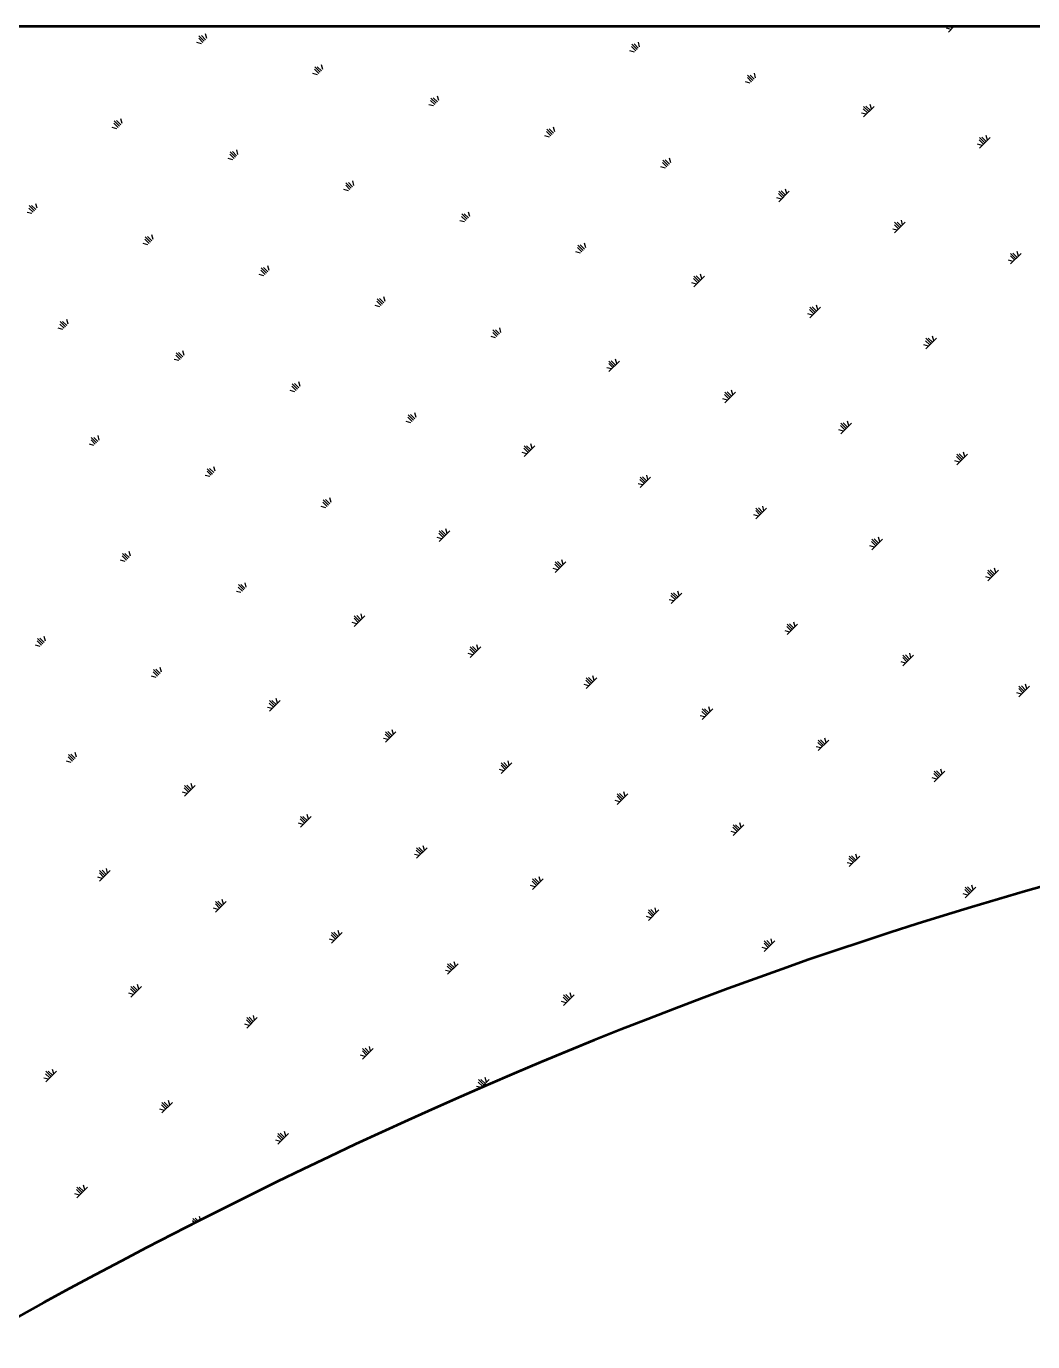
# Model space of a CAD drawing. Extents: x 40372685 to 40373131, y 3431137 to 3431353.
# Drawn here: x 40373109.699 to 40373112.371, y 3431342.739 to 3431346.231 of the extents above; entities that cross this region are included whole.
import ezdxf

# ---------------------------------------------------------------- set-up
doc = ezdxf.new("R2010")
doc.units = 0
doc.header["$LTSCALE"] = 0.5
doc.layers.add('PUB_TITLE', color=4, linetype='CONTINUOUS')

msp = doc.modelspace()

# ---------------------------------------------------------------- linework, layer by layer
at = {"layer": 'PUB_TITLE', "color": 4}
for p, q in [((40373110.1787, 3431346.1988), (40373110.1754, 3431346.2111)), ((40373112.1548, 3431346.223), (40373112.1424, 3431346.2263)), ((40373112.1477, 3431346.2159), (40373112.163, 3431346.2312)), ((40373112.1583, 3431346.2265), (40373112.1536, 3431346.2312)), ((40373112.1618, 3431346.23), (40373112.1607, 3431346.2312)), ((40373110.1646, 3431346.1847), (40373110.1523, 3431346.188)), ((40373110.1682, 3431346.1882), (40373110.1569, 3431346.1995)), ((40373110.1717, 3431346.1917), (40373110.1576, 3431346.2058)), ((40373110.1752, 3431346.1953), (40373110.1639, 3431346.2065)), ((40373111.3172, 3431346.1661), (40373111.3059, 3431346.1774)), ((40373111.3207, 3431346.1696), (40373111.3066, 3431346.1837)), ((40373111.3242, 3431346.1731), (40373111.3129, 3431346.1844)), ((40373111.3277, 3431346.1767), (40373111.3244, 3431346.189)), ((40373111.3136, 3431346.1626), (40373111.3013, 3431346.1659)), ((40373110.476, 3431346.1057), (40373110.4648, 3431346.117)), ((40373110.4796, 3431346.1092), (40373110.4655, 3431346.1233)), ((40373110.4831, 3431346.1128), (40373110.4718, 3431346.124)), ((40373110.4866, 3431346.1163), (40373110.4833, 3431346.1286)), ((40373111.6356, 3431346.0942), (40373111.6323, 3431346.1065)), ((40373110.4725, 3431346.1022), (40373110.4602, 3431346.1055)), ((40373111.6215, 3431346.0801), (40373111.6092, 3431346.0834)), ((40373111.625, 3431346.0836), (40373111.6138, 3431346.0949)), ((40373111.6286, 3431346.0871), (40373111.6145, 3431346.1012)), ((40373111.6321, 3431346.0907), (40373111.6208, 3431346.1019)), ((40373110.7874, 3431346.0267), (40373110.7733, 3431346.0408)), ((40373110.791, 3431346.0303), (40373110.7797, 3431346.0415)), ((40373110.7945, 3431346.0338), (40373110.7912, 3431346.0461)), ((40373110.7804, 3431346.0197), (40373110.7681, 3431346.023)), ((40373110.7839, 3431346.0232), (40373110.7726, 3431346.0345)), ((40373111.9329, 3431346.0011), (40373111.9216, 3431346.0124)), ((40373111.9364, 3431346.0046), (40373111.9223, 3431346.0187)), ((40373111.9223, 3431345.9906), (40373111.9505, 3431346.0187)), ((40373111.9399, 3431346.0082), (40373111.9287, 3431346.0194)), ((40373111.9435, 3431346.0117), (40373111.9402, 3431346.024)), ((40373109.9428, 3431345.9628), (40373109.9315, 3431345.9741)), ((40373109.9463, 3431345.9664), (40373109.9322, 3431345.9804)), ((40373109.9498, 3431345.9699), (40373109.9386, 3431345.9811)), ((40373109.9534, 3431345.9734), (40373109.9501, 3431345.9857)), ((40373111.9294, 3431345.9976), (40373111.9171, 3431346.0009)), ((40373109.9393, 3431345.9593), (40373109.927, 3431345.9626)), ((40373111.0883, 3431345.9372), (40373111.0759, 3431345.9405)), ((40373111.0918, 3431345.9407), (40373111.0805, 3431345.952)), ((40373111.0953, 3431345.9443), (40373111.0812, 3431345.9583)), ((40373111.0988, 3431345.9478), (40373111.0876, 3431345.959)), ((40373111.1023, 3431345.9513), (40373111.099, 3431345.9636)), ((40373112.2443, 3431345.9221), (40373112.2302, 3431345.9362)), ((40373112.2302, 3431345.9081), (40373112.2584, 3431345.9362)), ((40373112.2478, 3431345.9257), (40373112.2366, 3431345.9369)), ((40373112.2513, 3431345.9292), (40373112.248, 3431345.9415)), ((40373110.2542, 3431345.8839), (40373110.2401, 3431345.8979)), ((40373110.2577, 3431345.8874), (40373110.2464, 3431345.8987)), ((40373110.2612, 3431345.8909), (40373110.2579, 3431345.9032)), ((40373112.2373, 3431345.9151), (40373112.2249, 3431345.9184)), ((40373112.2408, 3431345.9186), (40373112.2295, 3431345.9299)), ((40373110.2471, 3431345.8768), (40373110.2348, 3431345.8801)), ((40373110.2507, 3431345.8803), (40373110.2394, 3431345.8916)), ((40373111.3997, 3431345.8582), (40373111.3884, 3431345.8695)), ((40373111.4032, 3431345.8618), (40373111.3891, 3431345.8758)), ((40373111.4067, 3431345.8653), (40373111.3954, 3431345.8765)), ((40373111.4102, 3431345.8688), (40373111.4069, 3431345.8811)), ((40373111.3961, 3431345.8547), (40373111.3838, 3431345.858)), ((40373110.555, 3431345.7943), (40373110.5427, 3431345.7976)), ((40373110.5585, 3431345.7978), (40373110.5473, 3431345.8091)), ((40373110.5621, 3431345.8014), (40373110.548, 3431345.8155)), ((40373110.5656, 3431345.8049), (40373110.5543, 3431345.8162)), ((40373110.5691, 3431345.8084), (40373110.5658, 3431345.8207)), ((40373111.711, 3431345.7793), (40373111.697, 3431345.7933)), ((40373111.697, 3431345.7652), (40373111.7251, 3431345.7933)), ((40373111.7146, 3431345.7828), (40373111.7033, 3431345.7941)), ((40373111.7181, 3431345.7863), (40373111.7148, 3431345.7986)), ((40373109.728, 3431345.748), (40373109.7247, 3431345.7603)), ((40373111.704, 3431345.7722), (40373111.6917, 3431345.7755)), ((40373111.7075, 3431345.7757), (40373111.6963, 3431345.787)), ((40373109.7139, 3431345.7339), (40373109.7016, 3431345.7372)), ((40373109.7174, 3431345.7375), (40373109.7061, 3431345.7487)), ((40373109.7209, 3431345.741), (40373109.7068, 3431345.7551)), ((40373109.7245, 3431345.7445), (40373109.7132, 3431345.7558)), ((40373110.8664, 3431345.7154), (40373110.8551, 3431345.7266)), ((40373110.8699, 3431345.7189), (40373110.8558, 3431345.733)), ((40373110.8734, 3431345.7224), (40373110.8622, 3431345.7337)), ((40373110.877, 3431345.7259), (40373110.8737, 3431345.7382)), ((40373110.8629, 3431345.7118), (40373110.8506, 3431345.7151)), ((40373112.0119, 3431345.6897), (40373111.9996, 3431345.693)), ((40373112.0154, 3431345.6932), (40373112.0041, 3431345.7045)), ((40373112.0189, 3431345.6968), (40373112.0048, 3431345.7109)), ((40373112.0048, 3431345.6827), (40373112.033, 3431345.7109)), ((40373112.0224, 3431345.7003), (40373112.0112, 3431345.7116)), ((40373112.026, 3431345.7038), (40373112.0227, 3431345.7161)), ((40373110.0218, 3431345.6514), (40373110.0094, 3431345.6547)), ((40373110.0253, 3431345.655), (40373110.014, 3431345.6662)), ((40373110.0288, 3431345.6585), (40373110.0147, 3431345.6726)), ((40373110.0323, 3431345.662), (40373110.0211, 3431345.6733)), ((40373110.0358, 3431345.6655), (40373110.0325, 3431345.6778)), ((40373111.1848, 3431345.6434), (40373111.1815, 3431345.6557)), ((40373111.1708, 3431345.6293), (40373111.1584, 3431345.6326)), ((40373111.1743, 3431345.6329), (40373111.163, 3431345.6441)), ((40373111.1778, 3431345.6364), (40373111.1637, 3431345.6505)), ((40373111.1813, 3431345.6399), (40373111.1701, 3431345.6512)), ((40373112.3233, 3431345.6108), (40373112.312, 3431345.622)), ((40373112.3268, 3431345.6143), (40373112.3127, 3431345.6284)), ((40373112.3127, 3431345.6002), (40373112.3409, 3431345.6284)), ((40373112.3303, 3431345.6178), (40373112.319, 3431345.6291)), ((40373112.3338, 3431345.6213), (40373112.3305, 3431345.6336)), ((40373110.3332, 3431345.5725), (40373110.3219, 3431345.5837)), ((40373110.3367, 3431345.576), (40373110.3226, 3431345.5901)), ((40373110.3402, 3431345.5795), (40373110.3289, 3431345.5908)), ((40373110.3437, 3431345.583), (40373110.3404, 3431345.5953)), ((40373112.3198, 3431345.6072), (40373112.3074, 3431345.6105)), ((40373110.3296, 3431345.5689), (40373110.3173, 3431345.5722)), ((40373111.4786, 3431345.5468), (40373111.4663, 3431345.5501)), ((40373111.4821, 3431345.5504), (40373111.4709, 3431345.5616)), ((40373111.4857, 3431345.5539), (40373111.4716, 3431345.568)), ((40373111.4716, 3431345.5398), (40373111.4998, 3431345.568)), ((40373111.4892, 3431345.5574), (40373111.4779, 3431345.5687)), ((40373111.4927, 3431345.5609), (40373111.4894, 3431345.5732)), ((40373110.6516, 3431345.5005), (40373110.6483, 3431345.5129)), ((40373110.6375, 3431345.4865), (40373110.6252, 3431345.4898)), ((40373110.641, 3431345.49), (40373110.6298, 3431345.5012)), ((40373110.6445, 3431345.4935), (40373110.6305, 3431345.5076)), ((40373110.6481, 3431345.497), (40373110.6368, 3431345.5083)), ((40373111.79, 3431345.4679), (40373111.7788, 3431345.4791)), ((40373111.7935, 3431345.4714), (40373111.7795, 3431345.4855)), ((40373111.7795, 3431345.4573), (40373111.8076, 3431345.4855)), ((40373111.7971, 3431345.4749), (40373111.7858, 3431345.4862)), ((40373111.8006, 3431345.4784), (40373111.7973, 3431345.4907)), ((40373109.8034, 3431345.4331), (40373109.7893, 3431345.4472)), ((40373109.8069, 3431345.4366), (40373109.7957, 3431345.4479)), ((40373109.8105, 3431345.4401), (40373109.8072, 3431345.4525)), ((40373111.7865, 3431345.4643), (40373111.7742, 3431345.4676)), ((40373109.7964, 3431345.4261), (40373109.7841, 3431345.4294)), ((40373109.7999, 3431345.4296), (40373109.7886, 3431345.4409)), ((40373110.9489, 3431345.4075), (40373110.9376, 3431345.4187)), ((40373110.9524, 3431345.411), (40373110.9383, 3431345.4251)), ((40373110.9559, 3431345.4145), (40373110.9447, 3431345.4258)), ((40373110.9595, 3431345.418), (40373110.9562, 3431345.4304)), ((40373112.1085, 3431345.3959), (40373112.1052, 3431345.4083)), ((40373110.9454, 3431345.404), (40373110.9331, 3431345.4073)), ((40373112.0944, 3431345.3819), (40373112.0821, 3431345.3852)), ((40373112.0979, 3431345.3854), (40373112.0866, 3431345.3966)), ((40373112.1014, 3431345.3889), (40373112.0873, 3431345.403)), ((40373112.0873, 3431345.3748), (40373112.1155, 3431345.403)), ((40373112.1049, 3431345.3924), (40373112.0937, 3431345.4037)), ((40373110.1043, 3431345.3436), (40373110.0919, 3431345.3469)), ((40373110.1078, 3431345.3471), (40373110.0965, 3431345.3584)), ((40373110.1113, 3431345.3506), (40373110.0972, 3431345.3647)), ((40373110.1148, 3431345.3541), (40373110.1036, 3431345.3654)), ((40373110.1183, 3431345.3577), (40373110.115, 3431345.37)), ((40373111.2603, 3431345.3285), (40373111.2462, 3431345.3426)), ((40373111.2462, 3431345.3144), (40373111.2744, 3431345.3426)), ((40373111.2638, 3431345.332), (40373111.2525, 3431345.3433)), ((40373111.2673, 3431345.3355), (40373111.264, 3431345.3479)), ((40373111.2533, 3431345.3215), (40373111.2409, 3431345.3248)), ((40373111.2568, 3431345.325), (40373111.2455, 3431345.3363)), ((40373110.4156, 3431345.2646), (40373110.4044, 3431345.2759)), ((40373110.4192, 3431345.2681), (40373110.4051, 3431345.2822)), ((40373110.4227, 3431345.2716), (40373110.4114, 3431345.2829)), ((40373110.4262, 3431345.2752), (40373110.4229, 3431345.2875)), ((40373110.4121, 3431345.2611), (40373110.3998, 3431345.2644)), ((40373111.5611, 3431345.239), (40373111.5488, 3431345.2423)), ((40373111.5646, 3431345.2425), (40373111.5534, 3431345.2538)), ((40373111.5682, 3431345.246), (40373111.5541, 3431345.2601)), ((40373111.5541, 3431345.2319), (40373111.5823, 3431345.2601)), ((40373111.5717, 3431345.2495), (40373111.5604, 3431345.2608)), ((40373111.5752, 3431345.2531), (40373111.5719, 3431345.2654)), ((40373110.727, 3431345.1856), (40373110.713, 3431345.1997)), ((40373110.7306, 3431345.1891), (40373110.7193, 3431345.2004)), ((40373110.7341, 3431345.1927), (40373110.7308, 3431345.205)), ((40373110.72, 3431345.1786), (40373110.7077, 3431345.1819)), ((40373110.7235, 3431345.1821), (40373110.7123, 3431345.1934)), ((40373111.8725, 3431345.16), (40373111.8612, 3431345.1713)), ((40373111.876, 3431345.1635), (40373111.862, 3431345.1776)), ((40373111.862, 3431345.1494), (40373111.8901, 3431345.1776)), ((40373111.8796, 3431345.167), (40373111.8683, 3431345.1783)), ((40373111.8831, 3431345.1706), (40373111.8798, 3431345.1829)), ((40373109.8824, 3431345.1217), (40373109.8711, 3431345.133)), ((40373109.8859, 3431345.1252), (40373109.8718, 3431345.1393)), ((40373109.8894, 3431345.1288), (40373109.8782, 3431345.14)), ((40373109.893, 3431345.1323), (40373109.8897, 3431345.1446)), ((40373111.869, 3431345.1565), (40373111.8567, 3431345.1598)), ((40373109.8789, 3431345.1182), (40373109.8666, 3431345.1215)), ((40373111.0279, 3431345.0961), (40373111.0156, 3431345.0994)), ((40373111.0314, 3431345.0996), (40373111.0201, 3431345.1109)), ((40373111.0349, 3431345.1031), (40373111.0208, 3431345.1172)), ((40373111.0208, 3431345.089), (40373111.049, 3431345.1172)), ((40373111.0384, 3431345.1066), (40373111.0272, 3431345.1179)), ((40373111.042, 3431345.1102), (40373111.0387, 3431345.1225)), ((40373112.1839, 3431345.081), (40373112.1698, 3431345.0951)), ((40373112.1698, 3431345.0669), (40373112.198, 3431345.0951)), ((40373112.1874, 3431345.0845), (40373112.1762, 3431345.0958)), ((40373112.191, 3431345.0881), (40373112.1877, 3431345.1004)), ((40373110.2008, 3431345.0498), (40373110.1975, 3431345.0621)), ((40373112.1769, 3431345.074), (40373112.1646, 3431345.0773)), ((40373112.1804, 3431345.0775), (40373112.1691, 3431345.0888)), ((40373110.1867, 3431345.0357), (40373110.1744, 3431345.039)), ((40373110.1903, 3431345.0392), (40373110.179, 3431345.0505)), ((40373110.1938, 3431345.0427), (40373110.1797, 3431345.0568)), ((40373110.1973, 3431345.0463), (40373110.186, 3431345.0575)), ((40373111.3393, 3431345.0171), (40373111.328, 3431345.0284)), ((40373111.3428, 3431345.0206), (40373111.3287, 3431345.0347)), ((40373111.3287, 3431345.0065), (40373111.3569, 3431345.0347)), ((40373111.3463, 3431345.0242), (40373111.335, 3431345.0354)), ((40373111.3498, 3431345.0277), (40373111.3465, 3431345.04)), ((40373111.3357, 3431345.0136), (40373111.3234, 3431345.0169)), ((40373110.4946, 3431344.9532), (40373110.4823, 3431344.9565)), ((40373110.4981, 3431344.9567), (40373110.4869, 3431344.968)), ((40373110.5017, 3431344.9602), (40373110.4876, 3431344.9743)), ((40373110.5052, 3431344.9638), (40373110.4939, 3431344.975)), ((40373110.5087, 3431344.9673), (40373110.5054, 3431344.9796)), ((40373111.6577, 3431344.9452), (40373111.6544, 3431344.9575)), ((40373111.6436, 3431344.9311), (40373111.6313, 3431344.9344)), ((40373111.6471, 3431344.9346), (40373111.6359, 3431344.9459)), ((40373111.6507, 3431344.9381), (40373111.6366, 3431344.9522)), ((40373111.6366, 3431344.9241), (40373111.6647, 3431344.9522)), ((40373111.6542, 3431344.9417), (40373111.6429, 3431344.9529)), ((40373110.806, 3431344.8742), (40373110.7947, 3431344.8855)), ((40373110.8095, 3431344.8777), (40373110.7955, 3431344.8918)), ((40373110.7955, 3431344.8637), (40373110.8236, 3431344.8918)), ((40373110.8131, 3431344.8813), (40373110.8018, 3431344.8925)), ((40373110.8166, 3431344.8848), (40373110.8133, 3431344.8971)), ((40373110.8025, 3431344.8707), (40373110.7902, 3431344.874)), ((40373111.9515, 3431344.8486), (40373111.9392, 3431344.8519)), ((40373111.955, 3431344.8521), (40373111.9437, 3431344.8634)), ((40373111.9585, 3431344.8556), (40373111.9444, 3431344.8697)), ((40373111.9444, 3431344.8416), (40373111.9726, 3431344.8697)), ((40373111.9621, 3431344.8592), (40373111.9508, 3431344.8704)), ((40373111.9656, 3431344.8627), (40373111.9623, 3431344.875)), ((40373109.9649, 3431344.8138), (40373109.9536, 3431344.8251)), ((40373109.9684, 3431344.8174), (40373109.9543, 3431344.8314)), ((40373109.9719, 3431344.8209), (40373109.9607, 3431344.8321)), ((40373109.9755, 3431344.8244), (40373109.9722, 3431344.8367)), ((40373111.1245, 3431344.8023), (40373111.1212, 3431344.8146)), ((40373109.9614, 3431344.8103), (40373109.9491, 3431344.8136)), ((40373111.1104, 3431344.7882), (40373111.0981, 3431344.7915)), ((40373111.1139, 3431344.7917), (40373111.1026, 3431344.803)), ((40373111.1174, 3431344.7953), (40373111.1033, 3431344.8093)), ((40373111.1033, 3431344.7812), (40373111.1315, 3431344.8093)), ((40373111.1209, 3431344.7988), (40373111.1097, 3431344.81)), ((40373112.2629, 3431344.7696), (40373112.2516, 3431344.7809)), ((40373112.2664, 3431344.7732), (40373112.2523, 3431344.7872)), ((40373112.2523, 3431344.7591), (40373112.2805, 3431344.7872)), ((40373112.2699, 3431344.7767), (40373112.2587, 3431344.7879)), ((40373112.2734, 3431344.7802), (40373112.2701, 3431344.7925)), ((40373110.2763, 3431344.7349), (40373110.2622, 3431344.749)), ((40373110.2798, 3431344.7384), (40373110.2685, 3431344.7497)), ((40373110.2833, 3431344.7419), (40373110.28, 3431344.7542)), ((40373112.2594, 3431344.7661), (40373112.247, 3431344.7694)), ((40373110.2692, 3431344.7278), (40373110.2569, 3431344.7311)), ((40373110.2728, 3431344.7313), (40373110.2615, 3431344.7426)), ((40373111.4182, 3431344.7057), (40373111.4059, 3431344.709)), ((40373111.4218, 3431344.7092), (40373111.4105, 3431344.7205)), ((40373111.4253, 3431344.7128), (40373111.4112, 3431344.7268)), ((40373111.4112, 3431344.6987), (40373111.4394, 3431344.7268)), ((40373111.4288, 3431344.7163), (40373111.4175, 3431344.7276)), ((40373111.4323, 3431344.7198), (40373111.429, 3431344.7321)), ((40373110.5771, 3431344.6453), (40373110.5648, 3431344.6486)), ((40373110.5806, 3431344.6488), (40373110.5694, 3431344.6601)), ((40373110.5842, 3431344.6524), (40373110.5701, 3431344.6665)), ((40373110.5701, 3431344.6383), (40373110.5982, 3431344.6665)), ((40373110.5877, 3431344.6559), (40373110.5764, 3431344.6672)), ((40373110.5912, 3431344.6594), (40373110.5879, 3431344.6717)), ((40373111.7332, 3431344.6303), (40373111.7191, 3431344.6444)), ((40373111.7191, 3431344.6162), (40373111.7472, 3431344.6444)), ((40373111.7367, 3431344.6338), (40373111.7254, 3431344.6451)), ((40373111.7402, 3431344.6373), (40373111.7369, 3431344.6496)), ((40373109.743, 3431344.592), (40373109.7289, 3431344.6061)), ((40373109.7466, 3431344.5955), (40373109.7353, 3431344.6068)), ((40373109.7501, 3431344.599), (40373109.7468, 3431344.6113)), ((40373111.7261, 3431344.6232), (40373111.7138, 3431344.6265)), ((40373111.7296, 3431344.6267), (40373111.7184, 3431344.638)), ((40373109.736, 3431344.5849), (40373109.7237, 3431344.5882)), ((40373109.7395, 3431344.5885), (40373109.7282, 3431344.5997)), ((40373110.8885, 3431344.5664), (40373110.8772, 3431344.5776)), ((40373110.892, 3431344.5699), (40373110.8779, 3431344.584)), ((40373110.8779, 3431344.5558), (40373110.9061, 3431344.584)), ((40373110.8956, 3431344.5734), (40373110.8843, 3431344.5847)), ((40373110.8991, 3431344.5769), (40373110.8958, 3431344.5892)), ((40373110.885, 3431344.5628), (40373110.8727, 3431344.5661)), ((40373112.034, 3431344.5407), (40373112.0217, 3431344.544)), ((40373112.0375, 3431344.5443), (40373112.0262, 3431344.5555)), ((40373112.041, 3431344.5478), (40373112.0269, 3431344.5619)), ((40373112.0269, 3431344.5337), (40373112.0551, 3431344.5619)), ((40373112.0445, 3431344.5513), (40373112.0333, 3431344.5626)), ((40373112.0481, 3431344.5548), (40373112.0448, 3431344.5671)), ((40373110.0439, 3431344.5024), (40373110.0316, 3431344.5057)), ((40373110.0474, 3431344.506), (40373110.0361, 3431344.5172)), ((40373110.0509, 3431344.5095), (40373110.0368, 3431344.5236)), ((40373110.0544, 3431344.513), (40373110.0432, 3431344.5243)), ((40373110.058, 3431344.5165), (40373110.0547, 3431344.5288)), ((40373111.1999, 3431344.4874), (40373111.1858, 3431344.5015)), ((40373111.1858, 3431344.4733), (40373111.214, 3431344.5015)), ((40373111.2034, 3431344.4909), (40373111.1922, 3431344.5022)), ((40373111.2069, 3431344.4944), (40373111.2036, 3431344.5067)), ((40373111.1929, 3431344.4803), (40373111.1805, 3431344.4836)), ((40373111.1964, 3431344.4839), (40373111.1851, 3431344.4951)), ((40373112.3454, 3431344.4618), (40373112.3341, 3431344.473)), ((40373112.3489, 3431344.4653), (40373112.3348, 3431344.4794)), ((40373112.3348, 3431344.4512), (40373112.363, 3431344.4794)), ((40373112.3524, 3431344.4688), (40373112.3412, 3431344.4801)), ((40373112.3559, 3431344.4723), (40373112.3526, 3431344.4846)), ((40373110.3553, 3431344.4235), (40373110.344, 3431344.4347)), ((40373110.3588, 3431344.427), (40373110.3447, 3431344.4411)), ((40373110.3447, 3431344.4129), (40373110.3729, 3431344.4411)), ((40373110.3623, 3431344.4305), (40373110.351, 3431344.4418)), ((40373110.3658, 3431344.434), (40373110.3625, 3431344.4464)), ((40373112.3419, 3431344.4582), (40373112.3295, 3431344.4615)), ((40373110.3517, 3431344.4199), (40373110.3394, 3431344.4232)), ((40373111.5007, 3431344.3978), (40373111.4884, 3431344.4011)), ((40373111.5043, 3431344.4014), (40373111.493, 3431344.4126)), ((40373111.5078, 3431344.4049), (40373111.4937, 3431344.419)), ((40373111.4937, 3431344.3908), (40373111.5219, 3431344.419)), ((40373111.5113, 3431344.4084), (40373111.5, 3431344.4197)), ((40373111.5148, 3431344.4119), (40373111.5115, 3431344.4242)), ((40373110.6737, 3431344.3515), (40373110.6704, 3431344.3639)), ((40373110.6596, 3431344.3375), (40373110.6473, 3431344.3408)), ((40373110.6631, 3431344.341), (40373110.6519, 3431344.3522)), ((40373110.6667, 3431344.3445), (40373110.6526, 3431344.3586)), ((40373110.6526, 3431344.3304), (40373110.6807, 3431344.3586)), ((40373110.6702, 3431344.348), (40373110.6589, 3431344.3593)), ((40373111.8121, 3431344.3189), (40373111.8009, 3431344.3301)), ((40373111.8156, 3431344.3224), (40373111.8016, 3431344.3365)), ((40373111.8016, 3431344.3083), (40373111.8297, 3431344.3365)), ((40373111.8192, 3431344.3259), (40373111.8079, 3431344.3372)), ((40373111.8227, 3431344.3294), (40373111.8194, 3431344.3418)), ((40373109.822, 3431344.2806), (40373109.8107, 3431344.2919)), ((40373109.8255, 3431344.2841), (40373109.8114, 3431344.2982)), ((40373109.8291, 3431344.2876), (40373109.8178, 3431344.2989)), ((40373109.8326, 3431344.2912), (40373109.8293, 3431344.3035)), ((40373111.8086, 3431344.3154), (40373111.7963, 3431344.3187)), ((40373109.8185, 3431344.2771), (40373109.8062, 3431344.2804)), ((40373110.9675, 3431344.255), (40373110.9552, 3431344.2583)), ((40373110.971, 3431344.2585), (40373110.9597, 3431344.2698)), ((40373110.9745, 3431344.262), (40373110.9604, 3431344.2761)), ((40373110.9604, 3431344.2479), (40373110.9886, 3431344.2761)), ((40373110.978, 3431344.2655), (40373110.9668, 3431344.2768)), ((40373110.9816, 3431344.269), (40373110.9783, 3431344.2814)), ((40373112.1306, 3431344.2469), (40373112.1273, 3431344.2593)), ((40373110.1404, 3431344.2087), (40373110.1371, 3431344.221)), ((40373112.1165, 3431344.2329), (40373112.1042, 3431344.2362)), ((40373112.12, 3431344.2364), (40373112.1087, 3431344.2476)), ((40373112.1235, 3431344.2399), (40373112.1094, 3431344.254)), ((40373112.1094, 3431344.2258), (40373112.1376, 3431344.254)), ((40373112.127, 3431344.2434), (40373112.1158, 3431344.2547)), ((40373110.1264, 3431344.1946), (40373110.114, 3431344.1979)), ((40373110.1299, 3431344.1981), (40373110.1186, 3431344.2094)), ((40373110.1334, 3431344.2016), (40373110.1193, 3431344.2157)), ((40373110.1193, 3431344.1875), (40373110.1475, 3431344.2157)), ((40373110.1369, 3431344.2051), (40373110.1257, 3431344.2164)), ((40373111.2789, 3431344.176), (40373111.2676, 3431344.1873)), ((40373111.2824, 3431344.1795), (40373111.2683, 3431344.1936)), ((40373111.2683, 3431344.1654), (40373111.2965, 3431344.1936)), ((40373111.2859, 3431344.183), (40373111.2746, 3431344.1943)), ((40373111.2894, 3431344.1866), (40373111.2861, 3431344.1989)), ((40373111.2754, 3431344.1725), (40373111.263, 3431344.1758)), ((40373110.4342, 3431344.1121), (40373110.4219, 3431344.1154)), ((40373110.4378, 3431344.1156), (40373110.4265, 3431344.1269)), ((40373110.4413, 3431344.1191), (40373110.4272, 3431344.1332)), ((40373110.4272, 3431344.105), (40373110.4554, 3431344.1332)), ((40373110.4448, 3431344.1226), (40373110.4335, 3431344.1339)), ((40373110.4483, 3431344.1262), (40373110.445, 3431344.1385)), ((40373111.5973, 3431344.1041), (40373111.594, 3431344.1164)), ((40373111.5832, 3431344.09), (40373111.5709, 3431344.0933)), ((40373111.5867, 3431344.0935), (40373111.5755, 3431344.1048)), ((40373111.5903, 3431344.097), (40373111.5762, 3431344.1111)), ((40373111.5762, 3431344.0829), (40373111.6044, 3431344.1111)), ((40373111.5938, 3431344.1005), (40373111.5825, 3431344.1118)), ((40373110.7491, 3431344.0366), (40373110.7351, 3431344.0507)), ((40373110.7351, 3431344.0225), (40373110.7632, 3431344.0507)), ((40373110.7527, 3431344.0401), (40373110.7414, 3431344.0514)), ((40373110.7562, 3431344.0437), (40373110.7529, 3431344.056)), ((40373110.7421, 3431344.0296), (40373110.7298, 3431344.0329)), ((40373110.7456, 3431344.0331), (40373110.7344, 3431344.0444)), ((40373111.8911, 3431344.0075), (40373111.8788, 3431344.0108)), ((40373111.8946, 3431344.011), (40373111.8834, 3431344.0223)), ((40373111.8981, 3431344.0145), (40373111.8841, 3431344.0286)), ((40373111.8841, 3431344.0004), (40373111.9122, 3431344.0286)), ((40373111.9017, 3431344.018), (40373111.8904, 3431344.0293)), ((40373111.9052, 3431344.0216), (40373111.9019, 3431344.0339)), ((40373109.9045, 3431343.9727), (40373109.8932, 3431343.984)), ((40373109.908, 3431343.9762), (40373109.8939, 3431343.9903)), ((40373109.8939, 3431343.9622), (40373109.9221, 3431343.9903)), ((40373109.9115, 3431343.9798), (40373109.9003, 3431343.991)), ((40373109.9151, 3431343.9833), (40373109.9118, 3431343.9956)), ((40373109.901, 3431343.9692), (40373109.8887, 3431343.9725)), ((40373111.05, 3431343.9471), (40373111.0377, 3431343.9504)), ((40373111.0535, 3431343.9506), (40373111.0422, 3431343.9619)), ((40373111.057, 3431343.9541), (40373111.0429, 3431343.9682)), ((40373111.0429, 3431343.94), (40373111.0711, 3431343.9682)), ((40373111.0605, 3431343.9577), (40373111.0493, 3431343.9689)), ((40373111.0641, 3431343.9612), (40373111.0608, 3431343.9735)), ((40373112.206, 3431343.932), (40373112.1919, 3431343.9461)), ((40373112.1919, 3431343.9179), (40373112.2201, 3431343.9461)), ((40373112.2095, 3431343.9355), (40373112.1983, 3431343.9468)), ((40373112.2131, 3431343.9391), (40373112.2098, 3431343.9514)), ((40373110.2159, 3431343.8937), (40373110.2018, 3431343.9078)), ((40373110.2018, 3431343.8797), (40373110.23, 3431343.9078)), ((40373110.2194, 3431343.8973), (40373110.2081, 3431343.9085)), ((40373110.2229, 3431343.9008), (40373110.2196, 3431343.9131)), ((40373112.199, 3431343.925), (40373112.1867, 3431343.9283)), ((40373112.2025, 3431343.9285), (40373112.1912, 3431343.9398)), ((40373110.2089, 3431343.8867), (40373110.1965, 3431343.89)), ((40373110.2124, 3431343.8902), (40373110.2011, 3431343.9015)), ((40373111.3614, 3431343.8681), (40373111.3501, 3431343.8794)), ((40373111.3649, 3431343.8716), (40373111.3508, 3431343.8857)), ((40373111.3508, 3431343.8576), (40373111.379, 3431343.8857)), ((40373111.3684, 3431343.8752), (40373111.3571, 3431343.8864)), ((40373111.3719, 3431343.8787), (40373111.3686, 3431343.891)), ((40373111.3578, 3431343.8646), (40373111.3455, 3431343.8679)), ((40373110.5167, 3431343.8042), (40373110.5044, 3431343.8075)), ((40373110.5202, 3431343.8077), (40373110.509, 3431343.819)), ((40373110.5238, 3431343.8112), (40373110.5097, 3431343.8253)), ((40373110.5097, 3431343.7972), (40373110.5379, 3431343.8253)), ((40373110.5273, 3431343.8148), (40373110.516, 3431343.826)), ((40373110.5308, 3431343.8183), (40373110.5275, 3431343.8306)), ((40373111.6728, 3431343.7891), (40373111.6587, 3431343.8032)), ((40373111.6587, 3431343.7751), (40373111.6868, 3431343.8032)), ((40373111.6763, 3431343.7927), (40373111.665, 3431343.8039)), ((40373111.6798, 3431343.7962), (40373111.6765, 3431343.8085)), ((40373111.6657, 3431343.7821), (40373111.6534, 3431343.7854)), ((40373111.6692, 3431343.7856), (40373111.658, 3431343.7969)), ((40373110.8281, 3431343.7252), (40373110.8169, 3431343.7365)), ((40373110.8316, 3431343.7288), (40373110.8176, 3431343.7428)), ((40373110.8176, 3431343.7147), (40373110.8457, 3431343.7428)), ((40373110.8352, 3431343.7323), (40373110.8239, 3431343.7435)), ((40373110.8387, 3431343.7358), (40373110.8354, 3431343.7481)), ((40373110.8246, 3431343.7217), (40373110.8123, 3431343.725)), ((40373109.9835, 3431343.6613), (40373109.9712, 3431343.6646)), ((40373109.987, 3431343.6648), (40373109.9757, 3431343.6761)), ((40373109.9905, 3431343.6684), (40373109.9764, 3431343.6825)), ((40373109.9764, 3431343.6543), (40373110.0046, 3431343.6825)), ((40373109.994, 3431343.6719), (40373109.9828, 3431343.6832)), ((40373109.9976, 3431343.6754), (40373109.9943, 3431343.6877)), ((40373111.1466, 3431343.6533), (40373111.1433, 3431343.6656)), ((40373111.1325, 3431343.6392), (40373111.1202, 3431343.6425)), ((40373111.136, 3431343.6427), (40373111.1247, 3431343.654)), ((40373111.1395, 3431343.6463), (40373111.1254, 3431343.6603)), ((40373111.1254, 3431343.6322), (40373111.1536, 3431343.6603)), ((40373111.143, 3431343.6498), (40373111.1318, 3431343.6611)), ((40373110.2949, 3431343.5823), (40373110.2836, 3431343.5936)), ((40373110.2984, 3431343.5859), (40373110.2843, 3431343.6)), ((40373110.2843, 3431343.5718), (40373110.3125, 3431343.6)), ((40373110.3019, 3431343.5894), (40373110.2906, 3431343.6007)), ((40373110.3054, 3431343.5929), (40373110.3021, 3431343.6052)), ((40373110.2913, 3431343.5788), (40373110.279, 3431343.5821)), ((40373110.6133, 3431343.5104), (40373110.61, 3431343.5227)), ((40373110.5992, 3431343.4963), (40373110.5869, 3431343.4996)), ((40373110.6027, 3431343.4999), (40373110.5915, 3431343.5111)), ((40373110.6063, 3431343.5034), (40373110.5922, 3431343.5175)), ((40373110.5922, 3431343.4893), (40373110.6203, 3431343.5175)), ((40373110.6098, 3431343.5069), (40373110.5985, 3431343.5182)), ((40373109.7651, 3431343.443), (40373109.7511, 3431343.4571)), ((40373109.7511, 3431343.4289), (40373109.7792, 3431343.4571)), ((40373109.7687, 3431343.4465), (40373109.7574, 3431343.4578)), ((40373109.7722, 3431343.45), (40373109.7689, 3431343.4623)), ((40373109.7581, 3431343.4359), (40373109.7458, 3431343.4392)), ((40373109.7616, 3431343.4395), (40373109.7503, 3431343.4507)), ((40373110.9071, 3431343.4138), (40373110.8948, 3431343.4171)), ((40373110.9106, 3431343.4174), (40373110.8993, 3431343.4286)), ((40373110.9141, 3431343.4209), (40373110.9, 3431343.435)), ((40373110.9177, 3431343.4244), (40373110.9064, 3431343.4357)), ((40373110.9067, 3431343.4135), (40373110.9282, 3431343.435)), ((40373110.9212, 3431343.4279), (40373110.9179, 3431343.4402)), ((40373110.066, 3431343.3534), (40373110.0537, 3431343.3567)), ((40373110.0695, 3431343.357), (40373110.0582, 3431343.3682)), ((40373110.073, 3431343.3605), (40373110.0589, 3431343.3746)), ((40373110.0589, 3431343.3464), (40373110.0871, 3431343.3746)), ((40373110.0765, 3431343.364), (40373110.0653, 3431343.3753)), ((40373110.0801, 3431343.3675), (40373110.0768, 3431343.3799)), ((40373110.3774, 3431343.2745), (40373110.3661, 3431343.2857)), ((40373110.3809, 3431343.278), (40373110.3668, 3431343.2921)), ((40373110.3668, 3431343.2639), (40373110.395, 3431343.2921)), ((40373110.3844, 3431343.2815), (40373110.3731, 3431343.2928)), ((40373110.3879, 3431343.285), (40373110.3846, 3431343.2974)), ((40373110.3738, 3431343.271), (40373110.3615, 3431343.2743)), ((40373109.8441, 3431343.1316), (40373109.8328, 3431343.1429)), ((40373109.8476, 3431343.1351), (40373109.8335, 3431343.1492)), ((40373109.8335, 3431343.121), (40373109.8617, 3431343.1492)), ((40373109.8512, 3431343.1386), (40373109.8399, 3431343.1499)), ((40373109.8547, 3431343.1422), (40373109.8514, 3431343.1545)), ((40373109.8406, 3431343.1281), (40373109.8283, 3431343.1314)), ((40373110.1618, 3431343.0626), (40373110.1592, 3431343.072)), ((40373110.1463, 3431343.0548), (40373110.1407, 3431343.0604)), ((40373110.151, 3431343.0571), (40373110.1414, 3431343.0667)), ((40373110.1557, 3431343.0595), (40373110.1478, 3431343.0674)), ((40373110.1693, 3431343.0665), (40373110.1696, 3431343.0667))]:
    msp.add_line(p, q, dxfattribs=at)
at = {"layer": 'PUB_TITLE', "color": 4, "lineweight": 53}
for points, knots in [([(40373107.6939, 3431341.5104), (40373107.6939, 3431343.5003), (40373107.6939, 3431345.5002), (40373107.6939, 3431345.5002), (40373107.6939, 3431345.9022), (40373108.0229, 3431346.2312), (40373108.425, 3431346.2312), (40373108.425, 3431346.2312), (40373116.3445, 3431346.2312), (40373116.3445, 3431346.2312), (40373116.7466, 3431346.2312), (40373117.0756, 3431345.9022), (40373117.0756, 3431345.5002), (40373117.0756, 3431345.5002), (40373117.0756, 3431343.8857), (40373117.0756, 3431342.1146)], [6.497483, 6.497483, 6.497483, 6.497483, 7, 7, 7, 8, 8, 8, 9, 9, 9, 10, 10, 10, 10.451509, 10.451509, 10.451509, 10.451509]), ([(40373115.8171, 3431344.2027), (40373117.9293, 3431343.8635), (40373116.2471, 3431341.3955), (40373114.0494, 3431340.4542), (40373115.6001, 3431341.5408), (40373116.6188, 3431343.5853), (40373113.9387, 3431342.9181), (40373113.9387, 3431342.9181), (40373113.5356, 3431340.2163), (40373113.5356, 3431340.2163), (40373112.4494, 3431339.7091), (40373111.6695, 3431339.5822), (40373111.1655, 3431339.6457), (40373111.1655, 3431339.6457), (40373111.5352, 3431342.5218), (40373111.5352, 3431342.5218), (40373109.7037, 3431342.5133), (40373107.3271, 3431341.0982), (40373107.0206, 3431340.9774), (40373109.4842, 3431343.0226), (40373112.7888, 3431344.6891), (40373115.8171, 3431344.2027)], [0, 0, 0, 0, 1, 1, 1, 2, 2, 2, 3, 3, 3, 4, 4, 4, 5, 5, 5, 6, 6, 6, 7, 7, 7, 7])]:
    msp.add_open_spline(points, degree=3, knots=knots, dxfattribs=at)

doc.saveas('drawing.dxf')
